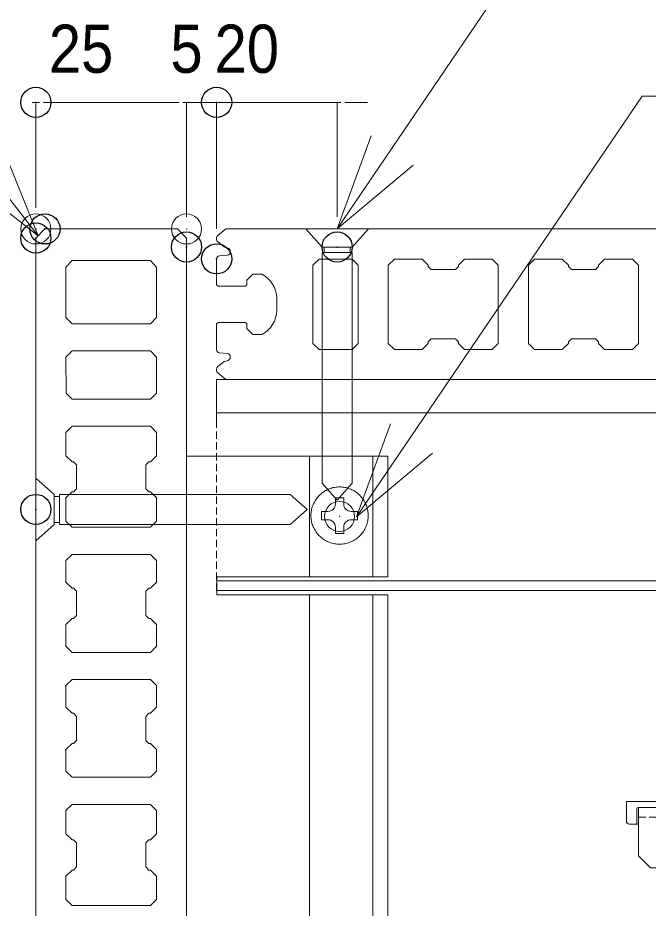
# Model space of a CAD drawing. Units: millimetres, scale not verified. Extents: x -450 to 450, y -136 to 136.
# Drawn here: x 102.49 to 123.42, y 77.31 to 106.85 of the extents above; entities that cross this region are included whole.
import ezdxf
from ezdxf.enums import TextEntityAlignment as Align

# ---------------------------------------------------------------- set-up
doc = ezdxf.new("R2010")
doc.units = ezdxf.units.MM
doc.header["$LTSCALE"] = 2
doc.header["$PDMODE"] = 32
doc.header["$PDSIZE"] = 1
doc.linetypes.add('DASHED1', pattern=[1.8, 1.2, -0.6])
for name, color, linetype, lineweight in [('0-0_一般', 4, 'Continuous', 9), ('0-1_デッキ', 4, 'Continuous', 9), ('0-2_束', 4, 'Continuous', 9), ('0-3_根太', 4, 'Continuous', 9), ('0-4_文字', 4, 'Continuous', 9), ('0-5_幕板下地', 1, 'Continuous', 9), ('0-6_ビス', 4, 'Continuous', 9), ('0-9_寸法', 7, 'Continuous', 9), ('0-A_0', 2, 'Continuous', 9)]:
    doc.layers.add(name, color=color, linetype=linetype, lineweight=lineweight)
doc.layers.add('0-B_Defpoints', color=7, linetype='Continuous')
doc.styles.add('Osaka', font='')
doc.styles.get('Osaka').set_extended_font_data('Osaka')

# ---------------------------------------------------------------- blocks, each defined once
blk = doc.blocks.new('グループ-3-1')
at = {"layer": '0-2_束'}
for p, q in [((8748, -4233.03), (8748, -4226.53)), ((8812, -4226.53), (8748, -4226.53)), ((8812, -4226.53), (8812, -4228.53)), ((8751.5, -4234.03), (8751.5, -4228.93)), ((8812, -4228.53), (8751.9, -4228.53)), ((8751.5, -4234.03), (8749, -4234.03))]:
    blk.add_line(p, q, dxfattribs=at)
for centre, radius, start, end in [((8751.9, -4228.93), 0.4, 90, 180), ((8749, -4233.03), 1, 180, 270)]:
    blk.add_arc(centre, radius, start, end, dxfattribs=at)
blk = doc.blocks.new('グループ-4-1')
at = {"layer": '0-2_束'}
for p, q in [((8892, -4226.53), (8892, -4228.53)), ((8892, -4226.53), (8956, -4226.53)), ((8956, -4233.03), (8956, -4226.53)), ((8892, -4228.53), (8952.1, -4228.53)), ((8952.5, -4234.03), (8952.5, -4228.93)), ((8952.5, -4234.03), (8955, -4234.03))]:
    blk.add_line(p, q, dxfattribs=at)
for centre, radius, start, end in [((8952.1, -4228.93), 0.4, 0, 90), ((8955, -4233.03), 1, 270, 0)]:
    blk.add_arc(centre, radius, start, end, dxfattribs=at)
blk = doc.blocks.new('グループ-5-1')
at = {"layer": '0-0_一般'}
for p, q in [((8840, -4195.34), (8842, -4193.34)), ((8842, -4193.34), (8862, -4193.34)), ((8842, -4193.34), (8842, -4209.53)), ((8862, -4193.34), (8862, -4209.53)), ((8862, -4193.34), (8864, -4195.34)), ((8840, -4195.34), (8840, -4209.53))]:
    blk.add_line(p, q, dxfattribs=at)
blk.add_lwpolyline([(8840, -4195.34), (8864, -4195.34), (8864, -4209.53)], dxfattribs=at)
at = {"layer": '0-2_束'}
for p, q in [((8830.06, -4211.8), (8834, -4209.53)), ((8852, -4209.53), (8834, -4209.53)), ((8852, -4211.8), (8852, -4209.53)), ((8852, -4209.53), (8870, -4209.53)), ((8873.94, -4211.8), (8870, -4209.53)), ((8830.06, -4221.25), (8830.06, -4211.8)), ((8841.03, -4223.53), (8841.03, -4211.8)), ((8862.97, -4223.53), (8862.97, -4211.8)), ((8873.94, -4221.25), (8873.94, -4211.8)), ((8830.06, -4221.25), (8834, -4223.53)), ((8852, -4221.25), (8852, -4223.53)), ((8852, -4221.25), (8852, -4223.53)), ((8873.94, -4221.25), (8870, -4223.53)), ((8826, -4223.53), (8826, -4228.53)), ((8852, -4223.53), (8826, -4223.53)), ((8852, -4223.53), (8834, -4223.53)), ((8852, -4223.53), (8878, -4223.53)), ((8852, -4223.53), (8870, -4223.53)), ((8878, -4223.53), (8878, -4228.53)), ((8752, -4228.53), (8752, -4244.53)), ((8752, -4228.53), (8852, -4228.53)), ((8838.5, -4228.53), (8826, -4228.53)), ((8952, -4228.53), (8852, -4228.53)), ((8865.5, -4228.53), (8878, -4228.53)), ((8952, -4228.53), (8952, -4244.53)), ((8756.8, -4231.73), (8757.5, -4231.73)), ((8947.2, -4231.73), (8946.5, -4231.73)), ((8752, -4244.53), (8756, -4248.53)), ((8952, -4244.53), (8948, -4248.53)), ((8756, -4248.53), (8852, -4248.53)), ((8830.06, -4248.53), (8830.06, -4254.45)), ((8841.03, -4248.53), (8841.03, -4254.45)), ((8948, -4248.53), (8852, -4248.53)), ((8862.97, -4248.53), (8862.97, -4254.45)), ((8873.94, -4248.53), (8873.94, -4254.45)), ((8830.06, -4254.45), (8834, -4256.73)), ((8852, -4256.73), (8834, -4256.73)), ((8852, -4256.73), (8852, -4254.45)), ((8852, -4256.73), (8852, -4254.45)), ((8852, -4256.73), (8870, -4256.73)), ((8873.94, -4254.45), (8870, -4256.73))]:
    blk.add_line(p, q, dxfattribs=at)
at = {"layer": '0-2_束', "linetype": 'DASHED1'}
for p, q in [((8752, -4231.73), (8838.3, -4231.73)), ((8952, -4231.73), (8865.7, -4231.73)), ((8830.06, -4236.73), (8830.06, -4248.53)), ((8852, -4236.73), (8830.06, -4236.73)), ((8841.03, -4236.73), (8841.03, -4248.53)), ((8852, -4236.73), (8873.94, -4236.73)), ((8862.97, -4236.73), (8862.97, -4248.53)), ((8873.94, -4236.73), (8873.94, -4248.53))]:
    blk.add_line(p, q, dxfattribs=at)
at = {"layer": '0-2_束'}
for points in [[(8852, -4209.53), (8834, -4209.53), (8830.06, -4211.8), (8830.06, -4221.25), (8834, -4223.53), (8826, -4223.53), (8826, -4228.53), (8812, -4228.53), (8812, -4226.53), (8748, -4226.53), (8748, -4233.03), (8748.29, -4233.74), (8749, -4234.03), (8752, -4234.03), (8752, -4244.53), (8756, -4248.53), (8830.06, -4248.53), (8830.06, -4254.45), (8834, -4256.73), (8852, -4256.73)], [(8852, -4209.53), (8870, -4209.53), (8873.94, -4211.8), (8873.94, -4221.25), (8870, -4223.53), (8878, -4223.53), (8878, -4228.53), (8892, -4228.53), (8892, -4226.53), (8956, -4226.53), (8956, -4233.03), (8955.71, -4233.74), (8955, -4234.03), (8952, -4234.03), (8952, -4244.53), (8948, -4248.53), (8873.94, -4248.53), (8873.94, -4254.45), (8870, -4256.73), (8852, -4256.73)]]:
    blk.add_lwpolyline(points, close=True, dxfattribs=at)
at = {"layer": '0-2_束', "linetype": 'DASHED1'}
blk.add_lwpolyline([(8825.19, -4231.73), (8878.81, -4231.73), (8878.81, -4236.73), (8825.19, -4236.73)], close=True, dxfattribs=at)
at = {"layer": '0-2_束'}
for centre, radius, start, end in [((8852, -4237.12), 27.59, 90, 113.4265), ((8852, -4237.12), 27.59, 66.5735, 90), ((8835.55, -4221.3), 10.97, 60, 120), ((8868.46, -4221.3), 10.97, 60, 120), ((8835.55, -4211.75), 10.97, 240, 300), ((8852, -4195.94), 27.59, 246.5735, 270), ((8852, -4195.94), 27.59, 270, 293.4265), ((8868.46, -4211.75), 10.97, 240, 300), ((8835.55, -4244.95), 10.97, 240, 300), ((8852, -4229.14), 27.59, 246.5735, 270), ((8852, -4229.14), 27.59, 270, 293.4265), ((8868.46, -4244.95), 10.97, 240, 300)]:
    blk.add_arc(centre, radius, start, end, dxfattribs=at)
for name in ['グループ-3-1', 'グループ-4-1']:
    blk.add_blockref(name, (0, 0), dxfattribs=at)
blk = doc.blocks.new('グループ-7-1')
at = {"layer": '0-3_根太'}
for p, q in [((8612, -4086.53), (9608, -4086.53)), ((8612, -4086.53), (8612, -4101.93)), ((8612, -4097.53), (9608, -4097.53)), ((8612, -4153.33), (9608, -4153.33)), ((8612, -4156.53), (9608, -4156.53))]:
    blk.add_line(p, q, dxfattribs=at)
at = {"layer": '0-3_根太', "linetype": 'DASHED1'}
blk.add_line((8612, -4156.53), (8612, -4101.93), dxfattribs=at)
blk = doc.blocks.new('グループ-8-1')
at = {"layer": '0-5_幕板下地', "color": 4}
for p, q in [((8602, -4111.93), (8602, -4410.53)), ((8668.8, -4111.93), (8602, -4111.93)), ((8668.8, -4151.93), (8668.8, -4111.93)), ((8612.02, -4151.93), (8668.8, -4151.93)), ((8612.02, -4157.93), (8612.02, -4151.93)), ((8668.8, -4157.93), (8612.02, -4157.93)), ((8668.8, -4410.53), (8668.8, -4157.93))]:
    blk.add_line(p, q, dxfattribs=at)
at = {"layer": '0-5_幕板下地', "color": 7}
for p, q in [((8642.8, -4111.93), (8642.8, -4151.93)), ((8663.8, -4111.93), (8663.8, -4151.93)), ((8642.8, -4157.93), (8642.8, -4410.53)), ((8663.8, -4157.93), (8663.8, -4410.53))]:
    blk.add_line(p, q, dxfattribs=at)
blk = doc.blocks.new('グループ-9-1')
at = {"layer": '0-6_ビス', "color": 7}
blk.add_line((8654.17, -4127.78), (8654.17, -4125.71), dxfattribs=at)
for points in [[(8643.3, -4131.65), (8643.31, -4131.21), (8643.34, -4130.79), (8643.38, -4130.36), (8643.45, -4129.94), (8643.53, -4129.53), (8643.64, -4129.12), (8643.76, -4128.72), (8643.9, -4128.32), (8644.06, -4127.92), (8644.23, -4127.53), (8644.43, -4127.15), (8644.65, -4126.77), (8644.87, -4126.41), (8645.12, -4126.05), (8645.38, -4125.71), (8645.65, -4125.39), (8645.93, -4125.08), (8646.23, -4124.78), (8646.54, -4124.49), (8646.87, -4124.22), (8647.2, -4123.97), (8647.56, -4123.72), (8647.92, -4123.49), (8648.3, -4123.28), (8648.69, -4123.08), (8649.07, -4122.91), (8649.47, -4122.75), (8649.87, -4122.61), (8650.27, -4122.48), (8650.68, -4122.38), (8651.09, -4122.3), (8651.51, -4122.23), (8651.94, -4122.19), (8652.37, -4122.16), (8652.8, -4122.15), (8653.23, -4122.16), (8653.66, -4122.19), (8654.09, -4122.23), (8654.5, -4122.3)], [(8654.5, -4122.3), (8654.92, -4122.38), (8655.33, -4122.48), (8655.73, -4122.61), (8656.13, -4122.75), (8656.52, -4122.91), (8656.91, -4123.08), (8657.3, -4123.28), (8657.67, -4123.49), (8658.04, -4123.72), (8658.39, -4123.97), (8658.73, -4124.22), (8659.06, -4124.49), (8659.37, -4124.78), (8659.67, -4125.08), (8659.95, -4125.39), (8660.22, -4125.71), (8660.48, -4126.05), (8660.72, -4126.41), (8660.95, -4126.77), (8661.17, -4127.15), (8661.36, -4127.53), (8661.54, -4127.92), (8661.7, -4128.32), (8661.84, -4128.72), (8661.96, -4129.12), (8662.07, -4129.53), (8662.15, -4129.94), (8662.21, -4130.36), (8662.26, -4130.79), (8662.29, -4131.21), (8662.3, -4131.65), (8662.29, -4132.08), (8662.26, -4132.51), (8662.21, -4132.93), (8662.15, -4133.35), (8662.07, -4133.77), (8661.96, -4134.18), (8661.84, -4134.58), (8661.7, -4134.98)], [(8654.17, -4125.71), (8651.43, -4125.71), (8651.43, -4127.78)], [(8648.93, -4130.28), (8646.86, -4130.28), (8646.86, -4133.02), (8648.93, -4133.02)], [(8656.67, -4133.02), (8658.74, -4133.02), (8658.74, -4130.28), (8656.67, -4130.28)], [(8647.92, -4139.8), (8647.56, -4139.57), (8647.2, -4139.33), (8646.87, -4139.07), (8646.54, -4138.8), (8646.23, -4138.52), (8645.93, -4138.22), (8645.65, -4137.91), (8645.38, -4137.58), (8645.12, -4137.24), (8644.87, -4136.89), (8644.65, -4136.52), (8644.43, -4136.14), (8644.23, -4135.76), (8644.06, -4135.37), (8643.9, -4134.98), (8643.76, -4134.58), (8643.64, -4134.18), (8643.53, -4133.77), (8643.45, -4133.35), (8643.38, -4132.93), (8643.34, -4132.51), (8643.31, -4132.08), (8643.3, -4131.65)], [(8661.7, -4134.98), (8661.54, -4135.37), (8661.36, -4135.76), (8661.17, -4136.14), (8660.95, -4136.52), (8660.72, -4136.89), (8660.48, -4137.24), (8660.22, -4137.58), (8659.95, -4137.91), (8659.67, -4138.22), (8659.37, -4138.52), (8659.06, -4138.8), (8658.73, -4139.07), (8658.39, -4139.33), (8658.04, -4139.57), (8657.67, -4139.8), (8657.3, -4140.02), (8656.91, -4140.21), (8656.52, -4140.39), (8656.13, -4140.55), (8655.73, -4140.69), (8655.33, -4140.81), (8654.92, -4140.91), (8654.5, -4141), (8654.09, -4141.06), (8653.66, -4141.11), (8653.23, -4141.14), (8652.8, -4141.15), (8652.37, -4141.14), (8651.94, -4141.11), (8651.51, -4141.06), (8651.09, -4141), (8650.68, -4140.91), (8650.27, -4140.81), (8649.87, -4140.69), (8649.47, -4140.55), (8649.07, -4140.39), (8648.69, -4140.21), (8648.3, -4140.02), (8647.92, -4139.8)], [(8651.43, -4135.52), (8651.43, -4137.59), (8654.17, -4137.59), (8654.17, -4135.52)]]:
    blk.add_lwpolyline(points, dxfattribs=at)
for centre, start, end in [((8648.93, -4127.78), 270, 0), ((8656.67, -4127.78), 180, 270), ((8648.93, -4135.52), 0, 90), ((8656.67, -4135.52), 90, 180)]:
    blk.add_arc(centre, 2.5, start, end, dxfattribs=at)
at = {"layer": '0-6_ビス', "color": 1}
blk.add_point((8652.8, -4131.93), dxfattribs=at)
blk = doc.blocks.new('グループ-28-1')
at = {"layer": '0-6_ビス'}
for p, q in [((8647.69, -4042.6), (8647.69, -4044.4)), ((8656.31, -4044.4), (8656.31, -4042.6))]:
    blk.add_line(p, q, dxfattribs=at)
for points in [[(8647, -4042.6), (8641.6, -4036.53), (8662.4, -4036.53), (8657, -4042.6)], [(8647, -4044.4), (8647, -4120.9), (8652, -4126.53), (8657, -4120.9), (8657, -4044.4)]]:
    blk.add_lwpolyline(points, close=True, dxfattribs=at)
blk = doc.blocks.new('_DOT')
at = {"layer": '0-A_0', "color": 7}
for p, q in [((-1, 0), (-2, 0)), ((-0.5, 0), (0.5, 0))]:
    blk.add_line(p, q, dxfattribs=at)
blk = doc.blocks.new('グループ-162-1')
at = {"layer": '0-6_ビス'}
for p, q in [((8559.87, -4125.3), (8558.07, -4125.3)), ((8558.07, -4133.91), (8559.87, -4133.91))]:
    blk.add_line(p, q, dxfattribs=at)
for points in [[(8558.07, -4134.61), (8552, -4140.01), (8552, -4119.21), (8558.07, -4124.61)], [(8559.87, -4134.61), (8636.37, -4134.61), (8642, -4129.61), (8636.37, -4124.61), (8559.87, -4124.61)]]:
    blk.add_lwpolyline(points, close=True, dxfattribs=at)
blk = doc.blocks.new('グループ-287-1')
at = {"layer": '0-0_一般'}
for points in [[(8555.02, -4326.53), (8598.98, -4326.53), (8602, -4323.51), (8602, -4039.55), (8598.98, -4036.53), (8555.02, -4036.53), (8552, -4039.55), (8552, -4323.51)], [(8564, -4068.03), (8562, -4065.9), (8562, -4049.17), (8564, -4047.03), (8590, -4047.03), (8592, -4049.17), (8592, -4065.9), (8590, -4068.03)], [(8562, -4079.03), (8564, -4077.03), (8590, -4077.03), (8592, -4079.03), (8591.99, -4091.04), (8590, -4093.04), (8564, -4093.04), (8562.01, -4091.04)], [(8565.5, -4122.78), (8565.5, -4114.78), (8564.5, -4113.78), (8564, -4113.78), (8562, -4111.78), (8562, -4104.03), (8564, -4102.03), (8590, -4102.03), (8592, -4104.03), (8592, -4111.78), (8590, -4113.78), (8589.5, -4113.78), (8588.5, -4114.78), (8588.5, -4122.78), (8589.5, -4123.78), (8590, -4123.78), (8592, -4125.78), (8592, -4133.53), (8590, -4135.53), (8564, -4135.53), (8562, -4133.53), (8562, -4125.78), (8564, -4123.78), (8564.5, -4123.78)], [(8564, -4165.78), (8564.5, -4165.78), (8565.5, -4164.78), (8565.5, -4156.78), (8564.5, -4155.78), (8564, -4155.78), (8562, -4153.78), (8562, -4146.53), (8564, -4144.53), (8590, -4144.53), (8592, -4146.53), (8592, -4153.78), (8590, -4155.78), (8589.5, -4155.78), (8588.5, -4156.78), (8588.5, -4164.78), (8589.5, -4165.78), (8590, -4165.78), (8592, -4167.78), (8592, -4175.03), (8590, -4177.03), (8564, -4177.03), (8562, -4175.03), (8562, -4167.78)], [(8590, -4218.5), (8564, -4218.5), (8562, -4216.5), (8562, -4209.26), (8564, -4207.26), (8564.5, -4207.26), (8565.5, -4206.26), (8565.5, -4198.26), (8564.5, -4197.26), (8564, -4197.26), (8562, -4195.26), (8562, -4188.01), (8564, -4186.01), (8590, -4186.01), (8592, -4188.01), (8592, -4195.26), (8590, -4197.26), (8589.5, -4197.26), (8588.5, -4198.26), (8588.5, -4206.26), (8589.5, -4207.26), (8590, -4207.26), (8592, -4209.26), (8592, -4216.5)], [(8589.5, -4239.25), (8588.5, -4240.25), (8588.5, -4248.25), (8589.5, -4249.25), (8590, -4249.25), (8592, -4251.25), (8592, -4259), (8590, -4261), (8564, -4261), (8562, -4259), (8562, -4251.25), (8564, -4249.25), (8564.5, -4249.25), (8565.5, -4248.25), (8565.5, -4240.25), (8564.5, -4239.25), (8564, -4239.25), (8562, -4237.25), (8562, -4229.5), (8564, -4227.5), (8590, -4227.5), (8592, -4229.5), (8592, -4237.25), (8590, -4239.25)], [(8590, -4270), (8591.99, -4272), (8592, -4284.01), (8590, -4286.01), (8564, -4286.01), (8562, -4284.01), (8562.01, -4272), (8564, -4270)], [(8562, -4297.14), (8564, -4295), (8590, -4295), (8592, -4297.14), (8592, -4313.87), (8590, -4316), (8564, -4316), (8562, -4313.87)]]:
    blk.add_lwpolyline(points, close=True, dxfattribs=at)
at = {"layer": '0-0_一般', "color": 1}
for p in [(8552, -4036.53), (8602, -4036.53), (8552, -4326.53), (8602, -4326.53)]:
    blk.add_point(p, dxfattribs=at)

msp = doc.modelspace()

# ---------------------------------------------------------------- linework, layer by layer
at = {"layer": '0-1_デッキ'}
for p, q in [((109.093, 99.55), (109.093, 99.496)), ((109.132, 99.417), (109.328, 99.259)), ((109.451, 98.979), (109.186, 98.955)), ((109.362, 99.241), (109.471, 99.209)), ((109.543, 99.112), (109.543, 99.08)), ((111.093, 97.547), (111.093, 97.147)), ((109.186, 95.739), (109.451, 95.715)), ((109.328, 95.435), (109.132, 95.278)), ((109.471, 95.485), (109.362, 95.453)), ((109.543, 95.614), (109.543, 95.583)), ((109.093, 95.198), (109.093, 95.145))]:
    msp.add_line(p, q, dxfattribs=at)
for points in [[(138.057, 99.628), (137.793, 99.847), (109.393, 99.847), (109.13, 99.628)], [(109.093, 98.854), (109.093, 97.997), (109.143, 97.947), (110.043, 97.947), (110.093, 97.997), (110.093, 98.147), (110.293, 98.347), (110.593, 98.347)], [(110.593, 96.347), (110.293, 96.347), (110.093, 96.547), (110.093, 96.697), (110.043, 96.747), (109.143, 96.747), (109.093, 96.697), (109.093, 95.84)], [(109.13, 95.067), (109.393, 94.847), (137.793, 94.847), (138.057, 95.067)]]:
    msp.add_lwpolyline(points, dxfattribs=at)
for points in [[(112.291, 98.647), (112.491, 98.847), (113.591, 98.847), (113.791, 98.647), (113.791, 96.047), (113.591, 95.847), (112.491, 95.847), (112.291, 96.047)], [(116.116, 96.047), (115.916, 95.847), (114.991, 95.847), (114.791, 96.047), (114.791, 98.647), (114.991, 98.847), (115.916, 98.847), (116.116, 98.647), (116.116, 98.597), (116.216, 98.497), (117.016, 98.497), (117.116, 98.597), (117.116, 98.647), (117.316, 98.847), (118.241, 98.847), (118.441, 98.647), (118.441, 96.047), (118.241, 95.847), (117.316, 95.847), (117.116, 96.047), (117.116, 96.097), (117.016, 96.197), (116.216, 96.197), (116.116, 96.097)], [(121.766, 96.047), (121.766, 96.097), (121.666, 96.197), (120.866, 96.197), (120.766, 96.097), (120.766, 96.047), (120.566, 95.847), (119.641, 95.847), (119.441, 96.047), (119.441, 98.647), (119.641, 98.847), (120.566, 98.847), (120.766, 98.647), (120.766, 98.597), (120.866, 98.497), (121.666, 98.497), (121.766, 98.597), (121.766, 98.647), (121.966, 98.847), (122.891, 98.847), (123.091, 98.647), (123.091, 96.047), (122.891, 95.847), (121.966, 95.847)]]:
    msp.add_lwpolyline(points, close=True, dxfattribs=at)
for centre, radius, start, end in [((109.195, 99.55), 0.102, 129.8056, 180), ((109.195, 99.496), 0.102, 180, 231.3402), ((109.391, 99.339), 0.102, 231.3402, 253.3008), ((109.442, 99.08), 0.102, 275.0796, 0), ((109.442, 99.112), 0.102, 0, 73.3008), ((109.195, 98.854), 0.102, 95.0796, 180), ((110.152, 97.515), 0.942, 1.9679, 62.0493), ((110.152, 97.179), 0.942, 297.9507, 358.0321), ((109.195, 95.84), 0.102, 180, 264.9204), ((109.391, 95.355), 0.102, 106.6992, 128.6598), ((109.442, 95.614), 0.102, 0, 84.9204), ((109.442, 95.583), 0.102, 286.6992, 0), ((109.195, 95.198), 0.102, 128.6598, 180), ((109.195, 95.145), 0.102, 180, 230.1944)]:
    msp.add_arc(centre, radius, start, end, dxfattribs=at)
at = {"layer": '0-4_文字', "color": 7}
for p, q in [((122.572, 113.812), (113.093, 99.847)), ((98.666, 105.421), (103.169, 99.621)), ((123.216, 104.256), (113.737, 90.291)), ((151.612, 104.256), (123.216, 104.256))]:
    msp.add_line(p, q, dxfattribs=at)
for points in [[(115.611, 101.96), (113.093, 99.847), (114.218, 102.936)], [(101.938, 102.668), (103.169, 99.621), (100.579, 101.644)], [(116.255, 92.404), (113.737, 90.291), (114.862, 93.38)]]:
    msp.add_lwpolyline(points, dxfattribs=at)
at = {"layer": '0-9_寸法'}
for p, q in [((103.093, 100.545), (103.093, 104.047)), ((107.593, 104.047), (103.594, 104.047)), ((107.593, 104.047), (107.092, 104.047)), ((108.593, 104.047), (108.092, 104.047)), ((108.093, 100.247), (108.093, 104.047)), ((108.093, 100.247), (108.093, 104.047)), ((108.093, 104.047), (109.093, 104.047)), ((109.093, 99.854), (109.093, 104.047)), ((109.093, 99.854), (109.093, 104.047)), ((113.093, 104.047), (109.093, 104.047)), ((109.594, 104.047), (110.095, 104.047)), ((113.093, 100.247), (113.093, 104.047)), ((113.594, 104.047), (114.095, 104.047))]:
    msp.add_line(p, q, dxfattribs=at)
at = {"layer": '0-B_Defpoints'}
for p in [(103.093, 104.047), (109.093, 104.047), (103.395, 99.847), (103.093, 99.545), (108.093, 99.247), (113.093, 99.247), (109.093, 98.854), (103.093, 90.539)]:
    msp.add_point(p, dxfattribs=at)

# ---------------------------------------------------------------- block references
at = {"layer": '0-1_デッキ', "xscale": 0.1, "yscale": 0.1}
msp.add_blockref('グループ-287-1', (-752.107, 503.5), dxfattribs=at)
at = {"layer": '0-2_束', "xscale": 0.1, "yscale": 0.1}
msp.add_blockref('グループ-5-1', (-752.107, 503.5), dxfattribs=at)
at = {"layer": '0-3_根太', "xscale": 0.1, "yscale": 0.1}
msp.add_blockref('グループ-7-1', (-752.107, 503.5), dxfattribs=at)
at = {"layer": '0-5_幕板下地', "xscale": 0.1, "yscale": 0.1}
msp.add_blockref('グループ-8-1', (-752.107, 503.5), dxfattribs=at)
at = {"layer": '0-6_ビス', "xscale": 0.1, "yscale": 0.1}
for name in ['グループ-28-1', 'グループ-162-1', 'グループ-9-1']:
    msp.add_blockref(name, (-752.107, 503.5), dxfattribs=at)
at = {"layer": '0-9_寸法', "xscale": 0.2503723, "yscale": 0.2503723, "rotation": 180}
for p in [(103.093, 104.047), (109.093, 104.047), (113.093, 104.047)]:
    msp.add_blockref('_DOT', p, dxfattribs=at)
at = {"layer": '0-9_寸法', "xscale": 0.2503723, "yscale": 0.2503723}
for p in [(108.093, 104.047), (108.093, 104.047), (109.093, 104.047)]:
    msp.add_blockref('_DOT', p, dxfattribs=at)

# ---------------------------------------------------------------- texts
at = {"layer": '0-9_寸法', "style": 'Osaka', "width": 0.9}
for s, p in [('25', (103.525, 104.547)), ('5', (107.559, 104.547)), ('20', (109.025, 104.547))]:
    msp.add_text(s, height=1.598, dxfattribs=at).set_placement(p, align=Align.BOTTOM_LEFT)

doc.saveas('drawing.dxf')
